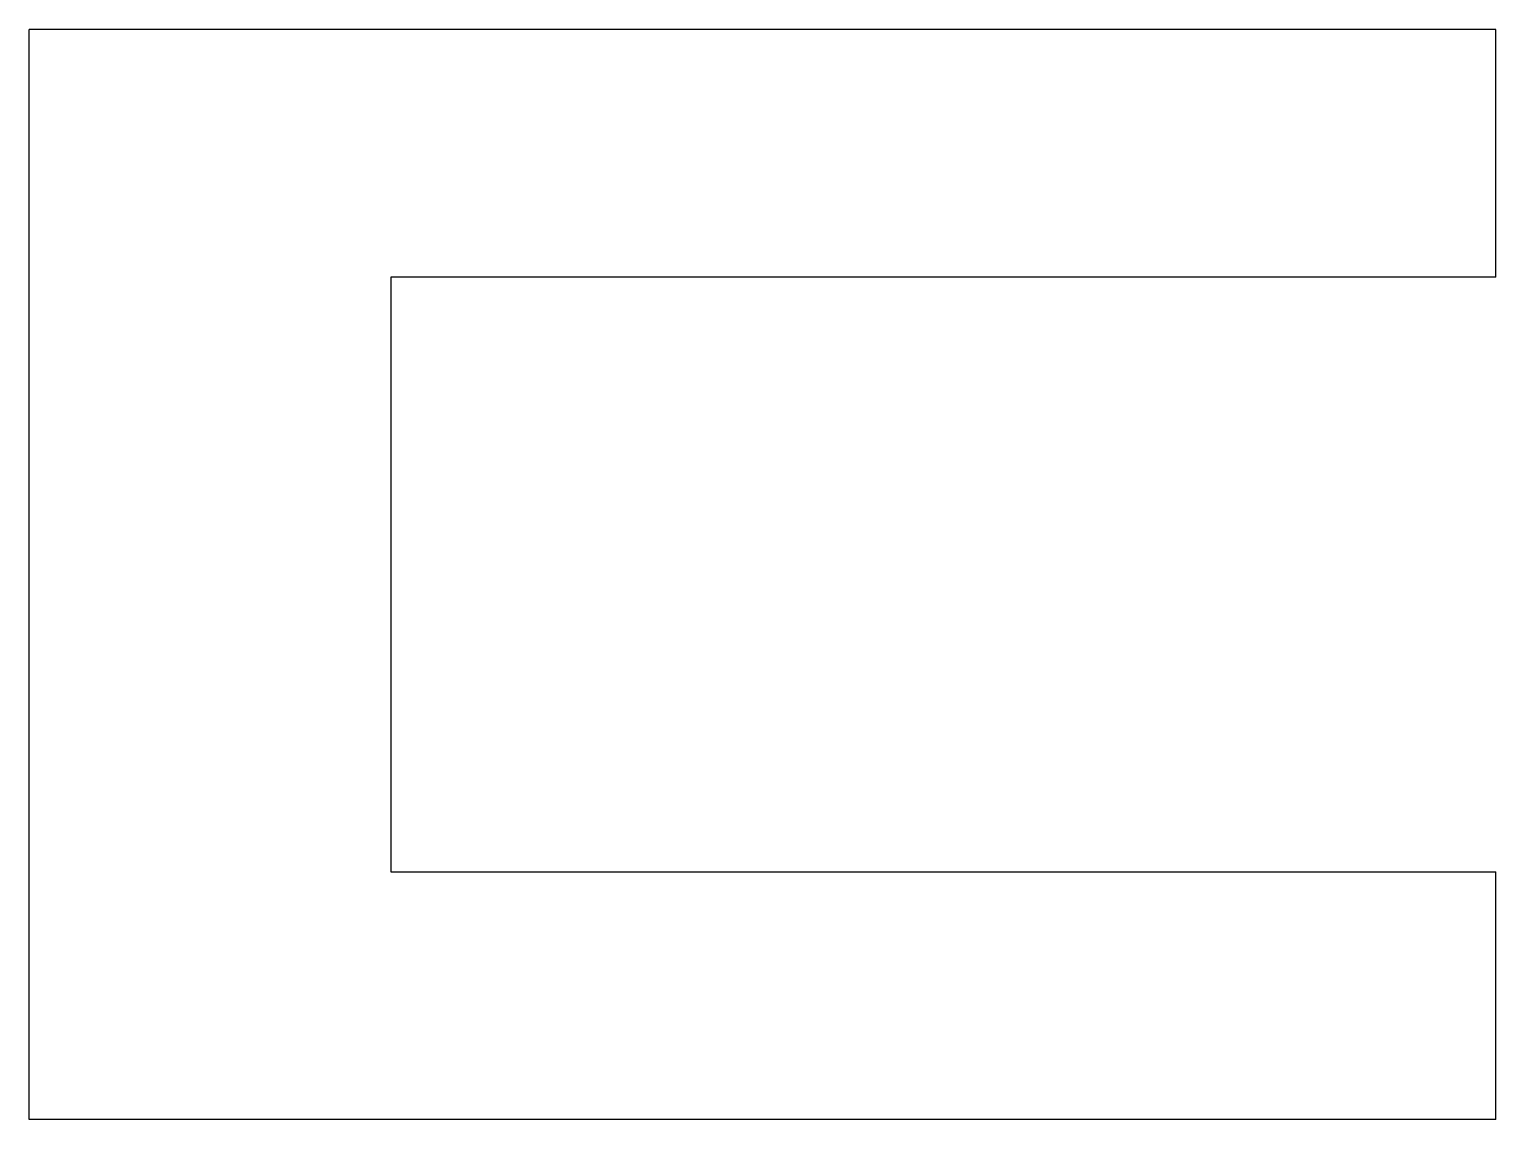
# Model space of a CAD drawing. Header units: metres. Extents: x -27.3 to 2.3, y -22 to 0.
import ezdxf

# ---------------------------------------------------------------- set-up
doc = ezdxf.new("R2010")
doc.units = ezdxf.units.M

msp = doc.modelspace()

# ---------------------------------------------------------------- linework, layer by layer
for points in [[(2.3, 0), (1.708, 0), (1.116, 0), (0.524, 0), (-0.068, 0), (-0.66, 0), (-1.252, 0), (-1.844, 0), (-2.436, 0), (-3.028, 0), (-3.62, 0), (-4.212, 0), (-4.804, 0), (-5.396, 0), (-5.988, 0), (-6.58, 0), (-7.172, 0), (-7.764, 0), (-8.356, 0), (-8.948, 0), (-9.54, 0), (-10.132, 0), (-10.724, 0), (-11.316, 0), (-11.908, 0), (-12.5, 0), (-13.092, 0), (-13.684, 0), (-14.276, 0), (-14.868, 0), (-15.46, 0), (-16.052, 0), (-16.644, 0), (-17.236, 0), (-17.828, 0), (-18.42, 0), (-19.012, 0), (-19.604, 0), (-20.196, 0), (-20.788, 0), (-21.38, 0), (-21.972, 0), (-22.564, 0), (-23.156, 0), (-23.748, 0), (-24.34, 0), (-24.932, 0), (-25.524, 0), (-26.116, 0), (-26.708, 0), (-27.3, 0)], [(-27.3, -22), (-27.3, -21.56), (-27.3, -21.12), (-27.3, -20.68), (-27.3, -20.24), (-27.3, -19.8), (-27.3, -19.36), (-27.3, -18.92), (-27.3, -18.48), (-27.3, -18.04), (-27.3, -17.6), (-27.3, -17.16), (-27.3, -16.72), (-27.3, -16.28), (-27.3, -15.84), (-27.3, -15.4), (-27.3, -14.96), (-27.3, -14.52), (-27.3, -14.08), (-27.3, -13.64), (-27.3, -13.2), (-27.3, -12.76), (-27.3, -12.32), (-27.3, -11.88), (-27.3, -11.44), (-27.3, -11), (-27.3, -10.56), (-27.3, -10.12), (-27.3, -9.68), (-27.3, -9.24), (-27.3, -8.8), (-27.3, -8.36), (-27.3, -7.92), (-27.3, -7.48), (-27.3, -7.04), (-27.3, -6.6), (-27.3, -6.16), (-27.3, -5.72), (-27.3, -5.28), (-27.3, -4.84), (-27.3, -4.4), (-27.3, -3.96), (-27.3, -3.52), (-27.3, -3.08), (-27.3, -2.64), (-27.3, -2.2), (-27.3, -1.76), (-27.3, -1.32), (-27.3, -0.88), (-27.3, -0.44), (-27.3, 0)], [(2.3, -5), (2.3, -4.9), (2.3, -4.8), (2.3, -4.7), (2.3, -4.6), (2.3, -4.5), (2.3, -4.4), (2.3, -4.3), (2.3, -4.2), (2.3, -4.1), (2.3, -4), (2.3, -3.9), (2.3, -3.8), (2.3, -3.7), (2.3, -3.6), (2.3, -3.5), (2.3, -3.4), (2.3, -3.3), (2.3, -3.2), (2.3, -3.1), (2.3, -3), (2.3, -2.9), (2.3, -2.8), (2.3, -2.7), (2.3, -2.6), (2.3, -2.5), (2.3, -2.4), (2.3, -2.3), (2.3, -2.2), (2.3, -2.1), (2.3, -2), (2.3, -1.9), (2.3, -1.8), (2.3, -1.7), (2.3, -1.6), (2.3, -1.5), (2.3, -1.4), (2.3, -1.3), (2.3, -1.2), (2.3, -1.1), (2.3, -1), (2.3, -0.9), (2.3, -0.8), (2.3, -0.7), (2.3, -0.6), (2.3, -0.5), (2.3, -0.4), (2.3, -0.3), (2.3, -0.2), (2.3, -0.1), (2.3, 0)], [(2.3, -5), (1.854, -5), (1.408, -5), (0.962, -5), (0.516, -5), (0.07, -5), (-0.376, -5), (-0.822, -5), (-1.268, -5), (-1.714, -5), (-2.16, -5), (-2.606, -5), (-3.052, -5), (-3.498, -5), (-3.944, -5), (-4.39, -5), (-4.836, -5), (-5.282, -5), (-5.728, -5), (-6.174, -5), (-6.62, -5), (-7.066, -5), (-7.512, -5), (-7.958, -5), (-8.404, -5), (-8.85, -5), (-9.296, -5), (-9.742, -5), (-10.188, -5), (-10.634, -5), (-11.08, -5), (-11.526, -5), (-11.972, -5), (-12.418, -5), (-12.864, -5), (-13.31, -5), (-13.756, -5), (-14.202, -5), (-14.648, -5), (-15.094, -5), (-15.54, -5), (-15.986, -5), (-16.432, -5), (-16.878, -5), (-17.324, -5), (-17.77, -5), (-18.216, -5), (-18.662, -5), (-19.108, -5), (-19.554, -5), (-20, -5)], [(-20, -5), (-20, -5.24), (-20, -5.48), (-20, -5.72), (-20, -5.96), (-20, -6.2), (-20, -6.44), (-20, -6.68), (-20, -6.92), (-20, -7.16), (-20, -7.4), (-20, -7.64), (-20, -7.88), (-20, -8.12), (-20, -8.36), (-20, -8.6), (-20, -8.84), (-20, -9.08), (-20, -9.32), (-20, -9.56), (-20, -9.8), (-20, -10.04), (-20, -10.28), (-20, -10.52), (-20, -10.76), (-20, -11), (-20, -11.24), (-20, -11.48), (-20, -11.72), (-20, -11.96), (-20, -12.2), (-20, -12.44), (-20, -12.68), (-20, -12.92), (-20, -13.16), (-20, -13.4), (-20, -13.64), (-20, -13.88), (-20, -14.12), (-20, -14.36), (-20, -14.6), (-20, -14.84), (-20, -15.08), (-20, -15.32), (-20, -15.56), (-20, -15.8), (-20, -16.04), (-20, -16.28), (-20, -16.52), (-20, -16.76), (-20, -17)], [(-20, -17), (-19.554, -17), (-19.108, -17), (-18.662, -17), (-18.216, -17), (-17.77, -17), (-17.324, -17), (-16.878, -17), (-16.432, -17), (-15.986, -17), (-15.54, -17), (-15.094, -17), (-14.648, -17), (-14.202, -17), (-13.756, -17), (-13.31, -17), (-12.864, -17), (-12.418, -17), (-11.972, -17), (-11.526, -17), (-11.08, -17), (-10.634, -17), (-10.188, -17), (-9.742, -17), (-9.296, -17), (-8.85, -17), (-8.404, -17), (-7.958, -17), (-7.512, -17), (-7.066, -17), (-6.62, -17), (-6.174, -17), (-5.728, -17), (-5.282, -17), (-4.836, -17), (-4.39, -17), (-3.944, -17), (-3.498, -17), (-3.052, -17), (-2.606, -17), (-2.16, -17), (-1.714, -17), (-1.268, -17), (-0.822, -17), (-0.376, -17), (0.07, -17), (0.516, -17), (0.962, -17), (1.408, -17), (1.854, -17), (2.3, -17)], [(2.3, -22), (2.3, -21.9), (2.3, -21.8), (2.3, -21.7), (2.3, -21.6), (2.3, -21.5), (2.3, -21.4), (2.3, -21.3), (2.3, -21.2), (2.3, -21.1), (2.3, -21), (2.3, -20.9), (2.3, -20.8), (2.3, -20.7), (2.3, -20.6), (2.3, -20.5), (2.3, -20.4), (2.3, -20.3), (2.3, -20.2), (2.3, -20.1), (2.3, -20), (2.3, -19.9), (2.3, -19.8), (2.3, -19.7), (2.3, -19.6), (2.3, -19.5), (2.3, -19.4), (2.3, -19.3), (2.3, -19.2), (2.3, -19.1), (2.3, -19), (2.3, -18.9), (2.3, -18.8), (2.3, -18.7), (2.3, -18.6), (2.3, -18.5), (2.3, -18.4), (2.3, -18.3), (2.3, -18.2), (2.3, -18.1), (2.3, -18), (2.3, -17.9), (2.3, -17.8), (2.3, -17.7), (2.3, -17.6), (2.3, -17.5), (2.3, -17.4), (2.3, -17.3), (2.3, -17.2), (2.3, -17.1), (2.3, -17)], [(2.3, -22), (1.708, -22), (1.116, -22), (0.524, -22), (-0.068, -22), (-0.66, -22), (-1.252, -22), (-1.844, -22), (-2.436, -22), (-3.028, -22), (-3.62, -22), (-4.212, -22), (-4.804, -22), (-5.396, -22), (-5.988, -22), (-6.58, -22), (-7.172, -22), (-7.764, -22), (-8.356, -22), (-8.948, -22), (-9.54, -22), (-10.132, -22), (-10.724, -22), (-11.316, -22), (-11.908, -22), (-12.5, -22), (-13.092, -22), (-13.684, -22), (-14.276, -22), (-14.868, -22), (-15.46, -22), (-16.052, -22), (-16.644, -22), (-17.236, -22), (-17.828, -22), (-18.42, -22), (-19.012, -22), (-19.604, -22), (-20.196, -22), (-20.788, -22), (-21.38, -22), (-21.972, -22), (-22.564, -22), (-23.156, -22), (-23.748, -22), (-24.34, -22), (-24.932, -22), (-25.524, -22), (-26.116, -22), (-26.708, -22), (-27.3, -22)]]:
    msp.add_lwpolyline(points)

doc.saveas('drawing.dxf')
